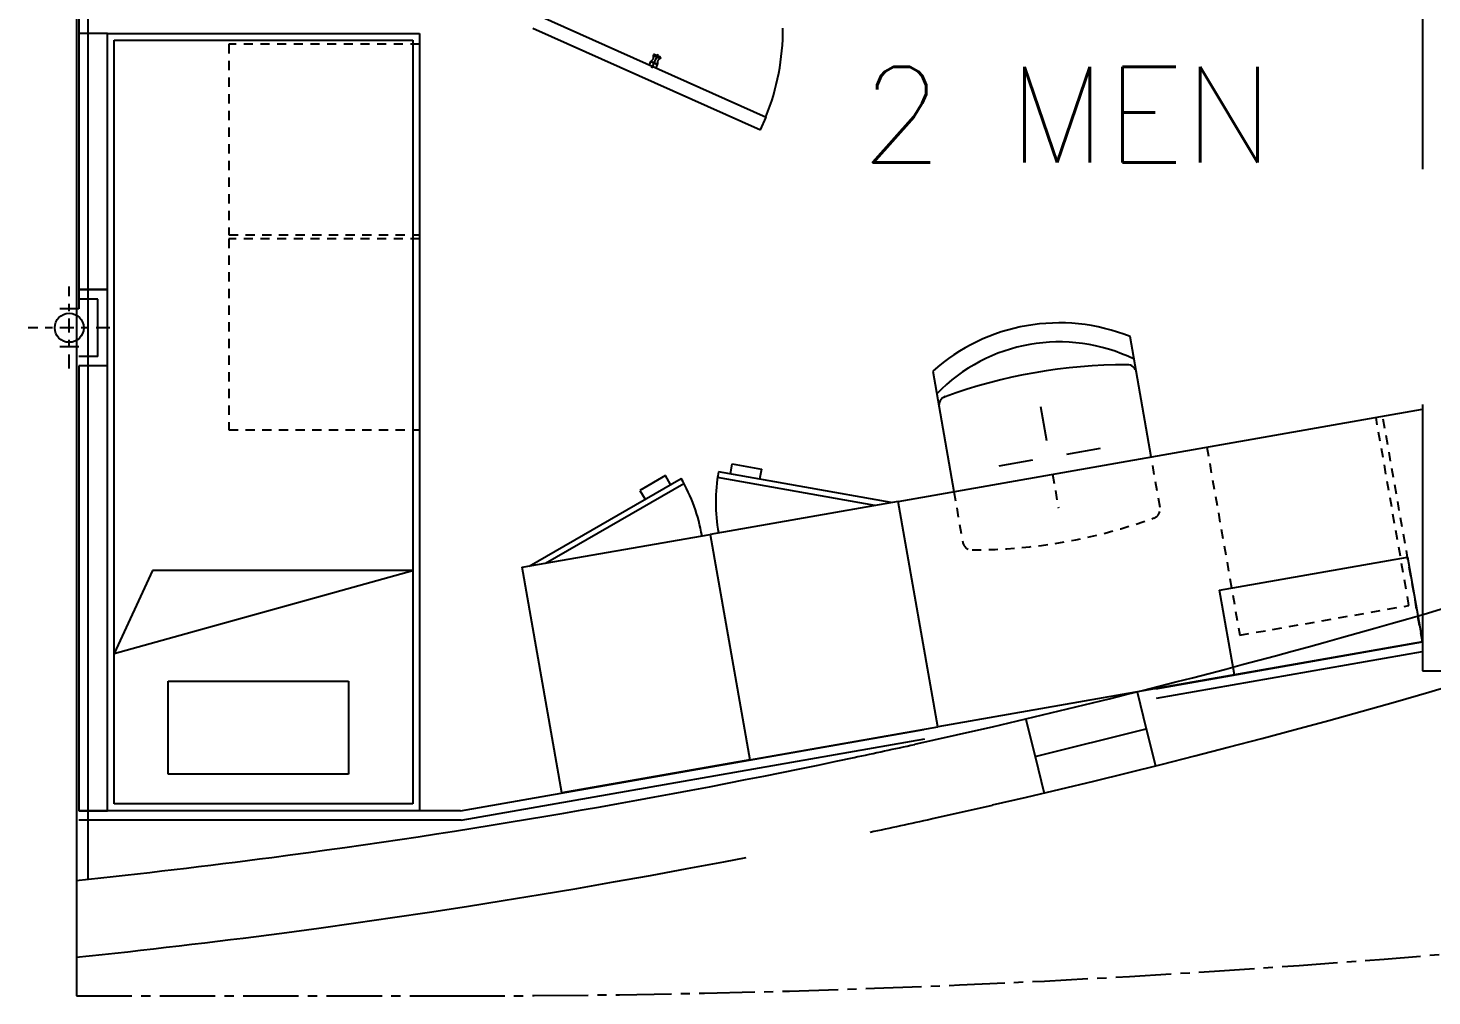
# Model space of a CAD drawing. Header units: millimetres. Extents: x 1638 to 3309, y -435 to 1865.
# Drawn here: x 2276.23 to 2295.18, y -234.71 to -221.65 of the extents above; entities that cross this region are included whole.
import ezdxf

# ---------------------------------------------------------------- set-up
doc = ezdxf.new("R2010")
doc.units = ezdxf.units.MM
for name, pattern in [('CENTER2', [1.125, 0.75, -0.125, 0.125, -0.125]), ('HIDDEN', [9.525, 6.35, -3.175]), ('HIDDEN2', [0.1875, 0.125, -0.0625])]:
    doc.linetypes.add(name, pattern=pattern)
doc.layers.add('ballast', color=1, linetype='HIDDEN', lineweight=25)
for name, color, linetype in [('DIVISION', 42, 'Continuous'), ('Furniture', 122, 'Continuous'), ('LAYER010', 7, 'Continuous'), ('Lining', 151, 'Continuous'), ('REF', 6, 'Continuous'), ('STIFFERNER', 3, 'Continuous')]:
    doc.layers.add(name, color=color, linetype=linetype)
doc.styles.add('ROMANS', font='ROMANS.SHX')

# ---------------------------------------------------------------- blocks, each defined once
blk = doc.blocks.new('EXISTING BALLAST SYSTEM')
at = {"color": 8}
for p, q in [((2295.05, -188.632), (2295.05, -230.323)), ((2283.047, -221.651), (2286.117, -223.023)), ((2283.126, -221.482), (2286.196, -222.854)), ((2284.651, -222.191), (2284.735, -222.003)), ((2284.675, -222.011), (2284.672, -222.018)), ((2284.672, -222.018), (2284.766, -222.06)), ((2284.672, -222.022), (2284.763, -222.063)), ((2284.675, -222.011), (2284.769, -222.052)), ((2284.767, -222.046), (2284.682, -222.008)), ((2284.634, -222.102), (2284.614, -222.147)), ((2284.614, -222.147), (2284.708, -222.189)), ((2284.634, -222.102), (2284.729, -222.144)), ((2284.637, -222.099), (2284.729, -222.14)), ((2284.708, -222.189), (2284.729, -222.144)), ((2284.769, -222.052), (2284.766, -222.06)), ((2286.117, -223.023), (2286.196, -222.854)), ((2282.069, -232.211), (2295.05, -229.933)), ((2282.08, -232.34), (2295.05, -230.064)), ((2282.069, -232.211), (2276.918, -232.211)), ((2288.423, -232.32), (2289.25, -232.134)), ((2282.08, -232.34), (2276.918, -232.34))]:
    blk.add_line(p, q, dxfattribs=at)
at = {"color": 8, "linetype": 'CENTER2'}
blk.add_line((2276.885, -234.71), (2281.916, -234.71), dxfattribs=at)
at = {"color": 8}
for centre, radius, start, end in [((2283.176, -221.651), 3.245, 338.2988, 0), ((2264.756, -125.273), 109.632, 282.91019, 286.82128), ((2266.163, -131.505), 103.244, 281.98152, 282.45111), ((2266.338, -132.412), 102.32, 277.47903, 281.99129), ((2266.671, -134.976), 99.735, 275.87787, 277.481)]:
    blk.add_arc(centre, radius, start, end, dxfattribs=at)
at = {"color": 8, "linetype": 'CENTER2'}
blk.add_arc((2281.912, -74.309), 160.401, 270.00144, 276.56368, dxfattribs=at)
at = {"color": 8}
for centre, major_axis, start_param, end_param in [((2284.613, -222.042), (0.044, 0.044), 4.329717, 5.828098), ((2284.676, -222.02), (0.00364, -0.00364), 3.508111, 4.257302), ((2284.68, -222.013), (0.00364, 0.00364), 0.366519, 1.937315), ((2284.639, -222.104), (0.00364, -0.00364), 2.758921, 3.508111), ((2284.788, -222.12), (0.044, -0.044), 2.758921, 4.257302), ((2284.724, -222.142), (0.00364, 0.00364), 5.078908, 5.828098), ((2284.761, -222.058), (0.00364, -0.00364), 5.900513, 6.649704), ((2284.764, -222.05), (0.00364, 0.00364), 5.078908, 6.649704)]:
    blk.add_ellipse(centre, major_axis=major_axis, ratio=1, start_param=start_param, end_param=end_param, dxfattribs=at)
at = {"layer": 'DIVISION', "color": 8}
for p, q in [((2276.918, -215.856), (2276.918, -225.438)), ((2277.046, -233.133), (2277.046, -215.908)), ((2276.918, -225.438), (2276.66, -225.438)), ((2276.918, -225.953), (2276.66, -225.953)), ((2295.05, -230.323), (2295.307, -230.323))]:
    blk.add_line(p, q, dxfattribs=at)
at = {"layer": 'Furniture', "color": 8}
for p, q in [((2277.304, -221.724), (2276.918, -221.724)), ((2276.918, -221.724), (2276.918, -225.18)), ((2277.304, -225.18), (2277.304, -221.724)), ((2277.304, -232.211), (2277.304, -221.724)), ((2277.304, -221.724), (2281.518, -221.724)), ((2277.397, -232.119), (2277.397, -221.816)), ((2277.397, -221.816), (2281.425, -221.816)), ((2281.425, -221.816), (2281.425, -232.119)), ((2281.518, -221.724), (2281.518, -232.211)), ((2276.918, -225.18), (2277.304, -225.18)), ((2291.39, -227.438), (2291.105, -225.814)), ((2277.304, -226.21), (2276.918, -226.21)), ((2276.918, -226.21), (2276.918, -232.211)), ((2277.304, -232.211), (2277.304, -226.21)), ((2288.442, -226.281), (2288.726, -227.905)), ((2289.898, -226.758), (2289.978, -227.215)), ((2287.976, -228.037), (2295.05, -226.795)), ((2290.703, -227.323), (2290.247, -227.403)), ((2289.79, -227.483), (2289.333, -227.563)), ((2284.835, -227.69), (2284.49, -227.889)), ((2284.904, -227.81), (2284.835, -227.69)), ((2287.66, -228.092), (2285.537, -227.716)), ((2287.883, -228.053), (2285.55, -227.64)), ((2285.712, -227.668), (2285.736, -227.532)), ((2285.736, -227.532), (2286.129, -227.601)), ((2286.129, -227.601), (2286.105, -227.738)), ((2282.995, -228.911), (2285.048, -227.728)), ((2283.217, -228.872), (2285.085, -227.795)), ((2284.49, -227.889), (2284.559, -228.009)), ((2287.976, -228.037), (2285.439, -228.482)), ((2288.51, -231.081), (2287.976, -228.037)), ((2288.51, -231.081), (2287.976, -228.037)), ((2282.902, -228.927), (2285.439, -228.482)), ((2285.439, -228.482), (2285.973, -231.526)), ((2285.439, -228.482), (2285.973, -231.526)), ((2292.313, -229.237), (2294.849, -228.792)), ((2294.849, -228.792), (2295.05, -229.933)), ((2277.912, -228.968), (2277.397, -230.088)), ((2277.397, -230.088), (2281.425, -228.968)), ((2281.425, -228.968), (2277.912, -228.968)), ((2283.436, -231.971), (2282.902, -228.927)), ((2292.513, -230.378), (2292.313, -229.237)), ((2295.05, -229.933), (2288.51, -231.081)), ((2295.05, -229.933), (2292.513, -230.378)), ((2278.122, -231.719), (2278.122, -230.461)), ((2278.122, -230.461), (2280.559, -230.461)), ((2280.559, -230.461), (2280.559, -231.719)), ((2285.973, -231.526), (2288.51, -231.081)), ((2285.973, -231.526), (2283.436, -231.971)), ((2280.559, -231.719), (2278.122, -231.719)), ((2280.559, -231.719), (2280.559, -231.719)), ((2276.918, -232.211), (2277.304, -232.211)), ((2281.518, -232.211), (2277.304, -232.211)), ((2281.425, -232.119), (2277.397, -232.119))]:
    blk.add_line(p, q, dxfattribs=at)
at = {"layer": 'Furniture', "color": 8, "linetype": 'HIDDEN2'}
for p, q in [((2281.518, -221.868), (2278.942, -221.868)), ((2278.942, -221.868), (2278.942, -224.443)), ((2278.942, -224.443), (2281.518, -224.443)), ((2281.518, -224.495), (2278.942, -224.495)), ((2278.942, -224.495), (2278.942, -227.07)), ((2294.869, -229.442), (2294.424, -226.905)), ((2295.05, -229.933), (2294.515, -226.889)), ((2278.942, -227.07), (2281.518, -227.07)), ((2292.141, -227.306), (2292.586, -229.843)), ((2291.51, -228.118), (2291.39, -227.438)), ((2290.058, -227.671), (2290.138, -228.128)), ((2288.726, -227.905), (2288.846, -228.586)), ((2292.586, -229.843), (2294.869, -229.442))]:
    blk.add_line(p, q, dxfattribs=at)
at = {"layer": 'Furniture', "color": 8}
for centre, radius, start, end in [((2290.149, -228.188), 2.559, 68.0632, 131.8448), ((2290.149, -228.188), 2.302, 63.9804, 135.9276), ((2291.056, -233.357), 7.163, 89.9386, 109.9694), ((2291.064, -226.322), 0.129, 9.954, 89.9386), ((2288.654, -226.745), 0.129, 109.9694, 189.954), ((2287.883, -228.053), 2.369, 169.954, 189.954), ((2282.995, -228.911), 2.369, 9.954, 29.954)]:
    blk.add_arc(centre, radius, start, end, dxfattribs=at)
at = {"layer": 'Furniture', "color": 8, "linetype": 'HIDDEN2'}
for centre, radius, start, end in [((2288.98, -221.529), 7.163, 269.9386, 289.9694), ((2291.383, -228.141), 0.129, 289.9694, 9.954), ((2288.973, -228.564), 0.129, 189.954, 269.9386)]:
    blk.add_arc(centre, radius, start, end, dxfattribs=at)
at = {"layer": 'Lining', "color": 8}
for p, q in [((2277.304, -225.18), (2276.918, -225.18)), ((2277.304, -226.21), (2277.304, -225.18)), ((2277.175, -225.309), (2276.918, -225.309)), ((2277.175, -226.081), (2277.175, -225.309)), ((2277.175, -226.081), (2276.918, -226.081)), ((2277.304, -226.21), (2276.918, -226.21)), ((2291.2, -230.606), (2291.323, -231.107)), ((2289.7, -230.978), (2289.823, -231.478)), ((2291.323, -231.107), (2291.447, -231.607)), ((2288.199, -231.315), (2289.022, -231.129)), ((2289.823, -231.478), (2289.947, -231.978))]:
    blk.add_line(p, q, dxfattribs=at)
at = {"layer": 'Lining', "color": 8, "linetype": 'Continuous'}
blk.add_line((2289.823, -231.478), (2291.323, -231.107), dxfattribs=at)
at = {"layer": 'Lining', "color": 8}
for centre, radius, start, end in [((2264.756, -125.273), 108.602, 282.91125, 286.82129), ((2266.163, -131.505), 102.214, 281.98147, 282.44993), ((2266.338, -132.412), 101.29, 277.47902, 281.99134), ((2266.671, -134.976), 98.705, 275.93944, 277.48101)]:
    blk.add_arc(centre, radius, start, end, dxfattribs=at)
at = {"layer": 'REF', "color": 8}
blk.add_line((2276.885, -212.475), (2276.885, -234.71), dxfattribs=at)
at = {"layer": 'STIFFERNER', "color": 8, "linetype": 'CENTER2', "ltscale": 0.25}
for p, q in [((2276.789, -226.245), (2276.789, -225.14)), ((2277.339, -225.695), (2276.234, -225.695))]:
    blk.add_line(p, q, dxfattribs=at)
at = {"layer": 'STIFFERNER', "color": 8}
blk.add_circle((2276.789, -225.695), 0.196, dxfattribs=at)
at = {"layer": 'LAYER010', "color": 8, "linetype": 'Continuous', "style": 'ROMANS'}
blk.add_text('2 MEN', height=1.2878, dxfattribs=at).set_placement((2287.471, -223.463))

msp = doc.modelspace()

# ---------------------------------------------------------------- block references
at = {"layer": 'ballast'}
msp.add_blockref('EXISTING BALLAST SYSTEM', (0, 0), dxfattribs=at)

doc.saveas('drawing.dxf')
